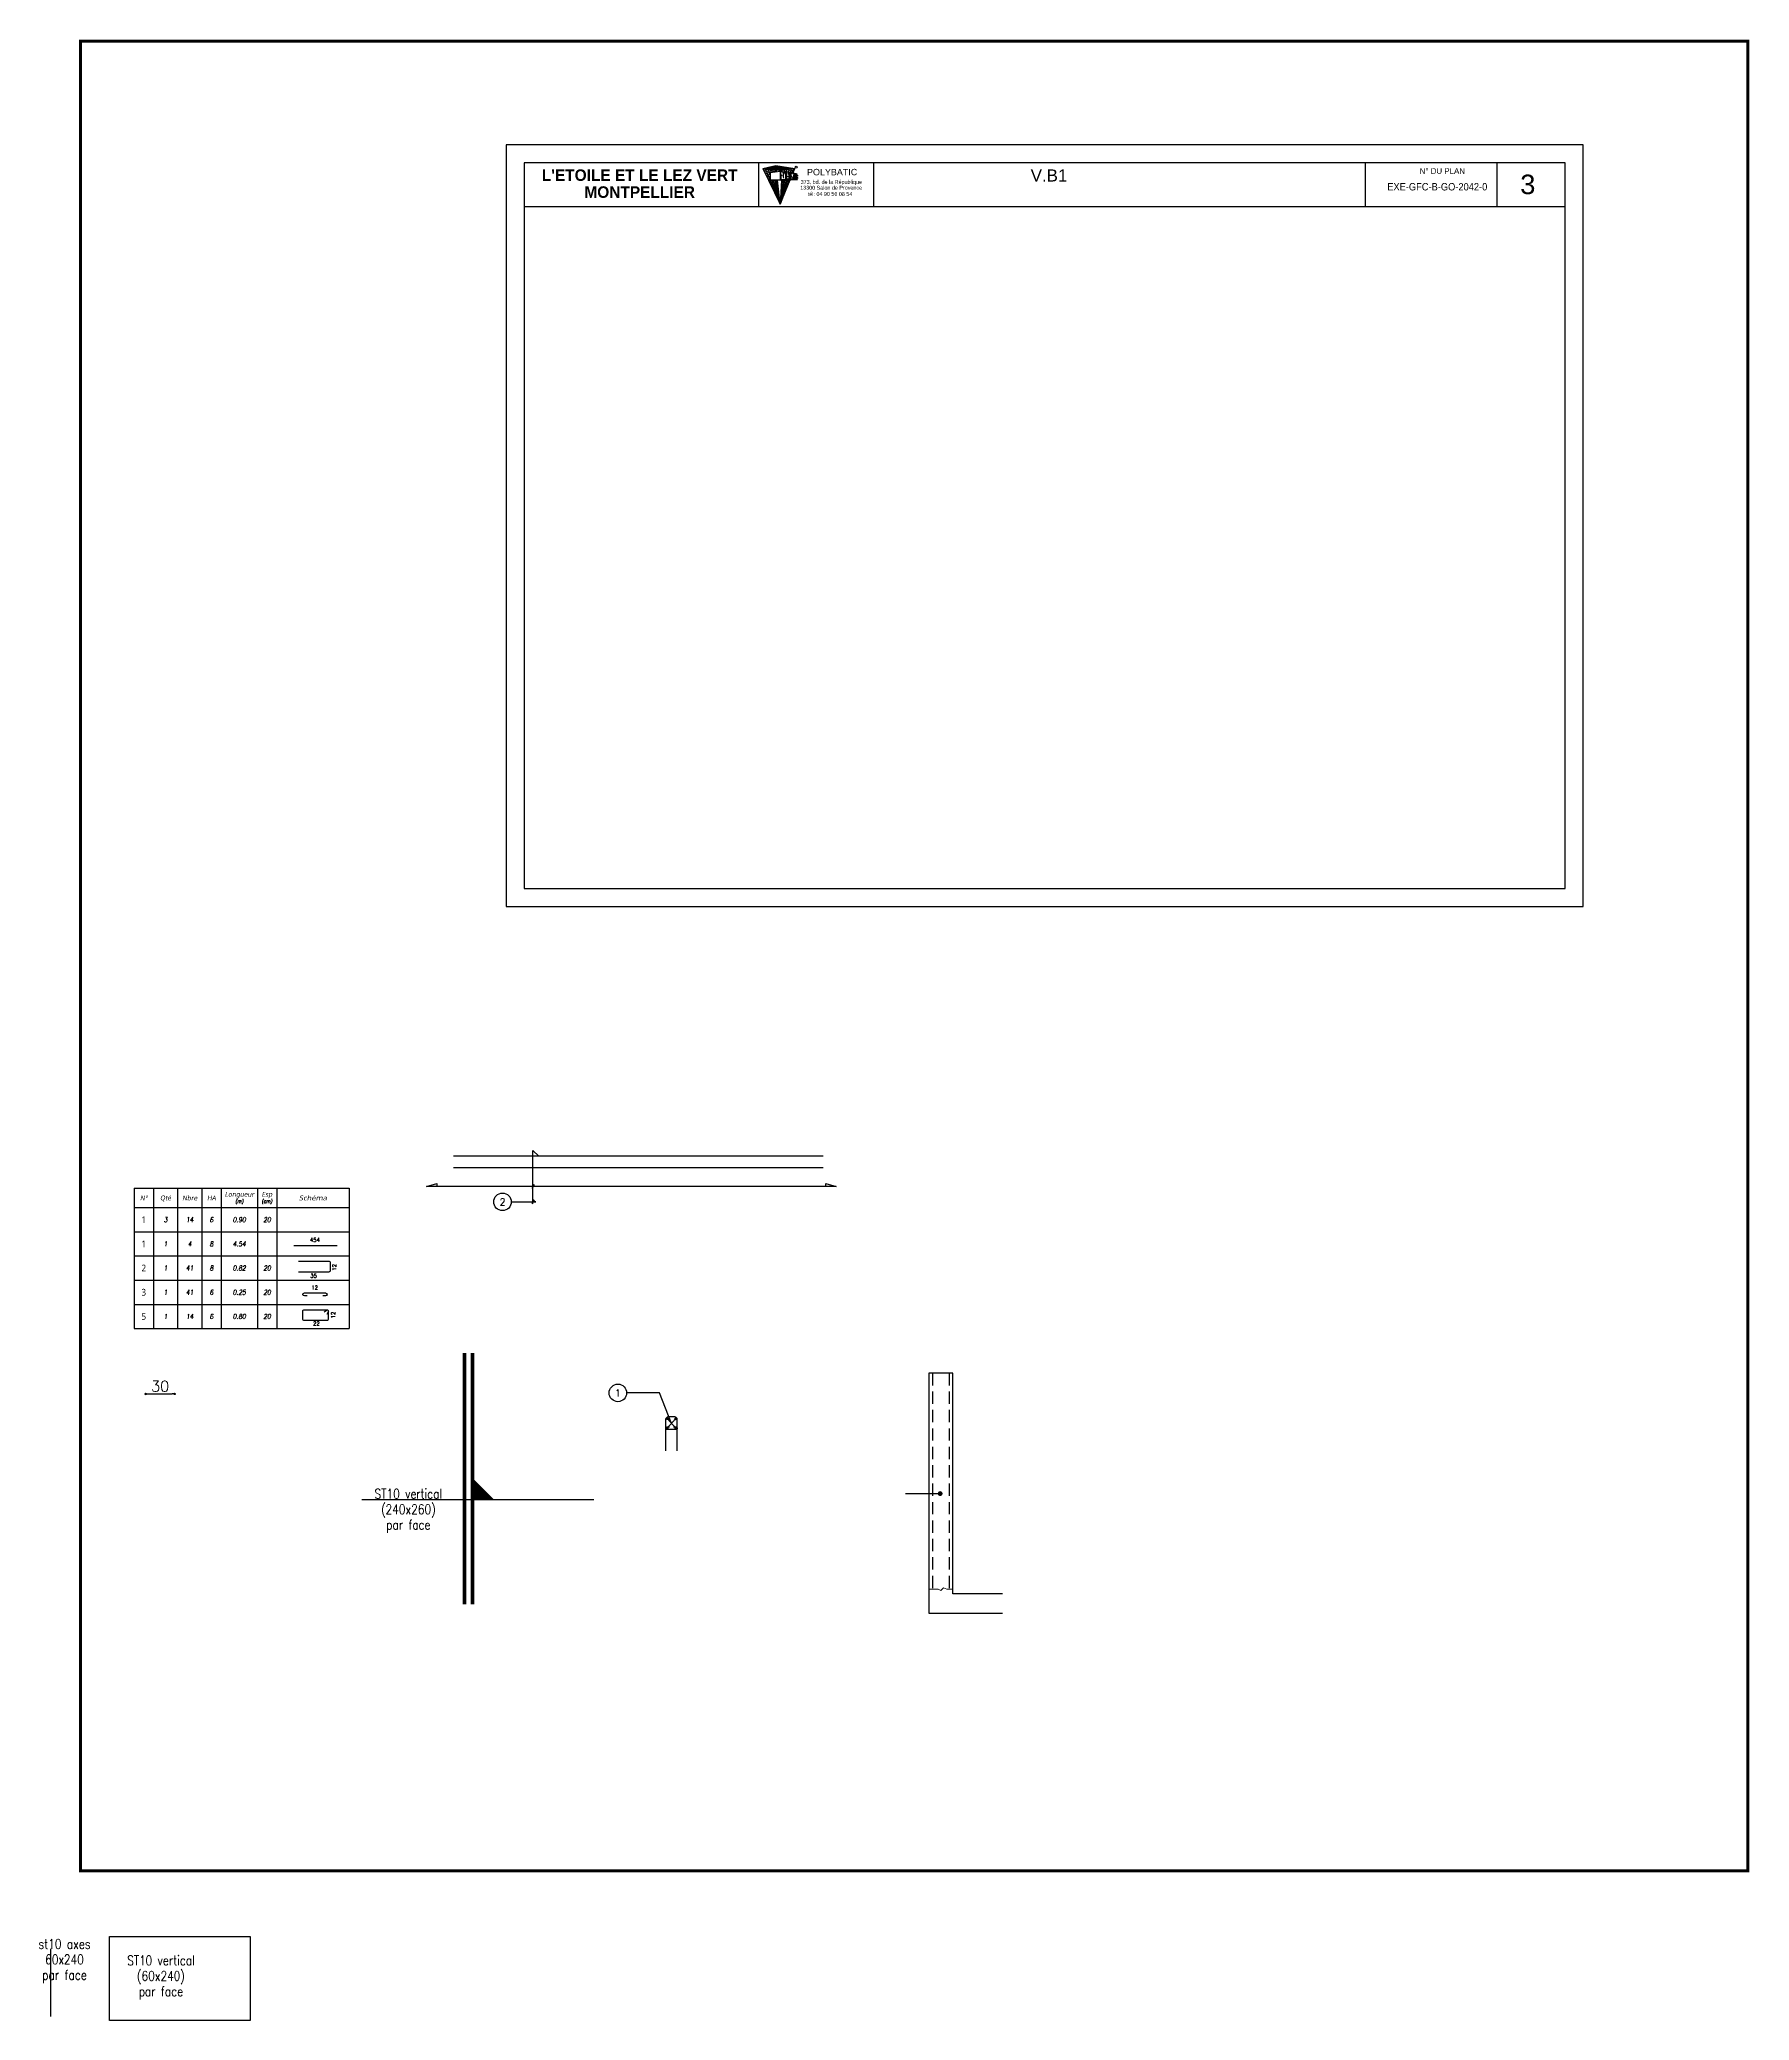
# Model space of a CAD drawing. Header units: millimetres. Extents: x -21776 to 63757, y -7870 to 8483.
# Drawn here: x -19740 to -17972, y 1198 to 3246 of the extents above; entities that cross this region are included whole.
import ezdxf
from ezdxf.enums import TextEntityAlignment as Align

# ---------------------------------------------------------------- set-up
doc = ezdxf.new("R2010")
doc.units = ezdxf.units.MM
doc.header["$PDMODE"] = 34
for name, pattern in [('CACHE', [9.525, 6.35, -3.175]), ('CACHEX2', [19.05, 12.7, -6.35]), ('CONTINUE', [0])]:
    doc.linetypes.add(name, pattern=pattern)
for name, color, linetype in [('COTATION', 1, 'Continuous'), ('GO-CARTOUCHE', 7, 'Continuous'), ('GO-COTATION', 1, 'Continuous'), ('GO-FER-HA', 140, 'Continuous'), ('GO-TEXTE', 9, 'Continuous'), ('GO-TEXTE-ACIER', 3, 'Continuous'), ('GO-TEXTE-FER', 3, 'Continuous'), ('préfa v', 2, 'Continuous'), ('STR_TS', 22, 'Continuous'), ('STR_TS_TXT', 7, 'Continuous'), ('STR_VOI-POT', 6, 'Continuous')]:
    doc.layers.add(name, color=color, linetype=linetype)
doc.styles.get("Standard").update_dxf_attribs({"font": 'romans.shx'})
doc.styles.add('Tableau', font='romans.shx', dxfattribs={"width": 0.9, "oblique": 10})
doc.styles.add('Tableau2', font='trebuc.TTF', dxfattribs={"width": 0.9, "oblique": 10})
doc.styles.add('TEXTE', font='romans.shx')
doc.styles.add('TEXTE TS', font='romans.shx', dxfattribs={"width": 0.7, "oblique": 15})
doc.styles.add('TEXTEBA', font='ARIAL.TTF')
doc.dimstyles.new('COUPE-20', dxfattribs={"dimscale": 0.5, "dimtxt": 22, "dimasz": 5, "dimexe": 0.05, "dimexo": 0, "dimgap": 5, "dimtad": 1, "dimdsep": 46, "dimtxsty": 'Standard', "dimblk1": 'DOT', "dimblk2": 'DOT', "dimsah": 1, "dimcen": 0, "dimdle": 150, "dimclrd": 1, "dimclre": 1, "dimclrt": 7, "dimadec": 0, "dimazin": 0, "dimtfac": 1, "dimtix": 1, "dimtmove": 2, "dimatfit": 3, "dimldrblk": 'DOT', "dimfxl": 0, "dimtvp": 1, "dimtolj": 1, "dimtzin": 0, "dimarcsym": 0})

# ---------------------------------------------------------------- blocks, each defined once
blk = doc.blocks.new('mrega')
at = {"layer": 'STR_TS_TXT', "style": 'TEXTE TS', "width": 0.8}
for tag, p in [('ST10', (14.5, 0)), ('DIM', (14.5, -16)), ('NOTE', (14.5, -32))]:
    blk.add_attdef(tag, text='', height=10, dxfattribs=at).set_placement(p, align=Align.CENTER)
blk = doc.blocks.new('Spécial')
at = {"layer": 'GO-TEXTE-FER'}
for p, q in [((0, 0), (0, -1)), ((0, 0), (8.9, 0)), ((0.8, 0), (0.8, -1)), ((1.8, 0), (1.8, -1)), ((2.8, 0), (2.8, -1)), ((3.6, 0), (3.6, -1)), ((5.1, 0), (5.1, -1)), ((5.9, 0), (5.9, -1)), ((8.9, 0), (8.9, -1)), ((0, -1), (8.9, -1))]:
    blk.add_line(p, q, dxfattribs=at)
at = {"layer": 'GO-TEXTE-FER', "style": 'Tableau2', "width": 0.9}
blk.add_attdef('NUMERO', text='', height=0.28, dxfattribs=at).set_placement((0.4, -0.5), align=Align.MIDDLE_CENTER)
at = {"layer": 'GO-TEXTE-FER', "style": 'Tableau', "oblique": 10, "width": 0.9}
for tag, p in [('QUANTITE', (1.3, -0.5)), ('NOMBRE', (2.3, -0.5)), ('NUANCE', (3.2, -0.5)), ('LONGUEUR', (4.35, -0.5)), ('ESPACEMENTS', (5.5, -0.5))]:
    blk.add_attdef(tag, text='', height=0.2, dxfattribs=at).set_placement(p, align=Align.MIDDLE_CENTER)
blk = doc.blocks.new('Désignation')
at = {"layer": 'GO-TEXTE-FER'}
for p, q in [((0, 0.8), (8.9, 0.8)), ((0, 0.8), (0, 0)), ((0, 0), (8.9, 0)), ((0.8, 0.8), (0.8, 0)), ((1.8, 0.8), (1.8, 0)), ((2.8, 0.8), (2.8, 0)), ((3.6, 0.8), (3.6, 0)), ((5.1, 0.8), (5.1, 0)), ((5.9, 0.8), (5.9, 0)), ((8.9, 0.8), (8.9, 0))]:
    blk.add_line(p, q, dxfattribs=at)
at = {"layer": 'GO-TEXTE-FER', "style": 'Tableau2', "oblique": 10}
for s, p in [('N°', (0.4, 0.4)), ('Qté', (1.3, 0.4)), ('Nbre', (2.3, 0.4)), ('HA', (3.2, 0.4)), ('Longueur', (4.356, 0.55)), ('Esp', (5.494, 0.55))]:
    blk.add_text(s, height=0.2, dxfattribs=at).set_placement(p, align=Align.MIDDLE_CENTER)
at = {"layer": 'GO-TEXTE-FER', "color": 7, "style": 'Tableau', "oblique": 10, "width": 0.9}
for s, p in [('(m)', (4.356, 0.265)), ('(cm)', (5.494, 0.265))]:
    blk.add_text(s, height=0.15, dxfattribs=at).set_placement(p, align=Align.MIDDLE_CENTER)
at = {"layer": 'GO-TEXTE-FER', "style": 'Tableau2', "oblique": 10, "width": 1.2}
blk.add_text('Schéma', height=0.2, dxfattribs=at).set_placement((7.4, 0.4), align=Align.MIDDLE_CENTER)
blk = doc.blocks.new('U')
at = {"layer": 'GO-TEXTE-FER'}
for p, q in [((0, 0), (0, -1)), ((0, 0), (8.9, 0)), ((0.8, 0), (0.8, -1)), ((1.8, 0), (1.8, -1)), ((2.8, 0), (2.8, -1)), ((3.6, 0), (3.6, -1)), ((5.1, 0), (5.1, -1)), ((5.9, 0), (5.9, -1)), ((8.9, 0), (8.9, -1)), ((0, -1), (8.9, -1))]:
    blk.add_line(p, q, dxfattribs=at)
at = {"layer": 'GO-TEXTE-FER', "color": 1}
blk.add_lwpolyline([(6.803, -0.65), (8.063, -0.65, 0.414214), (8.123, -0.59), (8.123, -0.29, 0.414214), (8.063, -0.23), (6.803, -0.23)], format="xyb", dxfattribs=at)
at = {"layer": 'GO-TEXTE-FER', "style": 'Tableau2', "width": 0.9}
blk.add_attdef('NUMERO', text='', height=0.28, dxfattribs=at).set_placement((0.4, -0.5), align=Align.MIDDLE_CENTER)
at = {"layer": 'GO-TEXTE-FER', "style": 'Tableau', "oblique": 10, "width": 0.9}
for tag, p in [('QUANTITE', (1.3, -0.5)), ('NOMBRE', (2.3, -0.5)), ('NUANCE', (3.2, -0.5)), ('LONGUEUR', (4.35, -0.5)), ('ESPACEMENTS', (5.5, -0.5))]:
    blk.add_attdef(tag, text='', height=0.2, dxfattribs=at).set_placement(p, align=Align.MIDDLE_CENTER)
at = {"layer": 'GO-TEXTE-FER', "color": 1, "style": 'Tableau'}
blk.add_attdef('Longueur', text='', height=0.16, dxfattribs=at).set_placement((7.422, -0.819), align=Align.MIDDLE_CENTER)
blk.add_attdef('Largeur', text='', height=0.16, rotation=90, dxfattribs=at).set_placement((8.284, -0.472), align=Align.MIDDLE_CENTER)
blk = doc.blocks.new('Epingle')
at = {"layer": 'GO-TEXTE-FER'}
for p, q in [((0, 0), (0, -1)), ((0, 0), (8.9, 0)), ((0.8, 0), (0.8, -1)), ((1.8, 0), (1.8, -1)), ((2.8, 0), (2.8, -1)), ((3.6, 0), (3.6, -1)), ((5.1, 0), (5.1, -1)), ((5.9, 0), (5.9, -1)), ((8.9, 0), (8.9, -1)), ((0, -1), (8.9, -1))]:
    blk.add_line(p, q, dxfattribs=at)
at = {"layer": 'GO-TEXTE-FER', "color": 1}
blk.add_lwpolyline([(7.162, -0.65), (7.042, -0.65, -1), (7.042, -0.53), (7.922, -0.53, -1), (7.922, -0.65), (7.802, -0.65)], format="xyb", dxfattribs=at)
at = {"layer": 'GO-TEXTE-FER', "style": 'Tableau2', "width": 0.9}
blk.add_attdef('NUMERO', text='', height=0.28, dxfattribs=at).set_placement((0.4, -0.5), align=Align.MIDDLE_CENTER)
at = {"layer": 'GO-TEXTE-FER', "style": 'Tableau', "oblique": 10, "width": 0.9}
for tag, p in [('QUANTITE', (1.3, -0.5)), ('NOMBRE', (2.3, -0.5)), ('NUANCE', (3.2, -0.5)), ('LONGUEUR', (4.35, -0.5)), ('ESPACEMENTS', (5.5, -0.5))]:
    blk.add_attdef(tag, text='', height=0.2, dxfattribs=at).set_placement(p, align=Align.MIDDLE_CENTER)
at = {"layer": 'GO-TEXTE-FER', "color": 1, "style": 'Tableau'}
blk.add_attdef('Longueur', text='', height=0.16, dxfattribs=at).set_placement((7.469, -0.303), align=Align.MIDDLE_CENTER)
blk = doc.blocks.new('Barre libre')
at = {"layer": 'GO-TEXTE-FER'}
for p, q in [((0, 0), (0, -1)), ((0, 0), (8.9, 0)), ((0.8, 0), (0.8, -1)), ((1.8, 0), (1.8, -1)), ((2.8, 0), (2.8, -1)), ((3.6, 0), (3.6, -1)), ((5.1, 0), (5.1, -1)), ((5.9, 0), (5.9, -1)), ((8.9, 0), (8.9, -1)), ((0, -1), (8.9, -1))]:
    blk.add_line(p, q, dxfattribs=at)
at = {"layer": 'GO-TEXTE-FER', "color": 1}
blk.add_line((6.603, -0.563), (8.394, -0.563), dxfattribs=at)
at = {"layer": 'GO-TEXTE-FER', "style": 'Tableau2', "width": 0.9}
blk.add_attdef('NUMERO', text='', height=0.28, dxfattribs=at).set_placement((0.4, -0.5), align=Align.MIDDLE_CENTER)
at = {"layer": 'GO-TEXTE-FER', "style": 'Tableau', "oblique": 10, "width": 0.9}
for tag, p in [('QUANTITE', (1.3, -0.5)), ('NOMBRE', (2.3, -0.5)), ('NUANCE', (3.2, -0.5)), ('LONGUEUR', (4.35, -0.5)), ('ESPACEMENTS', (5.5, -0.5))]:
    blk.add_attdef(tag, text='', height=0.2, dxfattribs=at).set_placement(p, align=Align.MIDDLE_CENTER)
at = {"layer": 'GO-TEXTE-FER', "color": 1, "style": 'Tableau'}
blk.add_attdef('Longueur', text='', height=0.16, dxfattribs=at).set_placement((7.481, -0.336), align=Align.MIDDLE_CENTER)
blk = doc.blocks.new('Cadre')
at = {"layer": 'GO-TEXTE-FER'}
for p, q in [((0, 0), (0, -1)), ((0, 0), (8.9, 0)), ((0.8, 0), (0.8, -1)), ((1.8, 0), (1.8, -1)), ((2.8, 0), (2.8, -1)), ((3.6, 0), (3.6, -1)), ((5.1, 0), (5.1, -1)), ((5.9, 0), (5.9, -1)), ((8.9, 0), (8.9, -1)), ((0, -1), (8.9, -1))]:
    blk.add_line(p, q, dxfattribs=at)
at = {"layer": 'GO-TEXTE-FER', "color": 1}
for p, q in [((7.987, -0.237), (7.868, -0.328)), ((8.047, -0.297), (7.965, -0.422))]:
    blk.add_line(p, q, dxfattribs=at)
blk.add_lwpolyline([(6.967, -0.297), (6.967, -0.597, 0.414214), (7.027, -0.657), (7.987, -0.657, 0.414214), (8.047, -0.597), (8.047, -0.297, 0.414214), (7.987, -0.237), (7.027, -0.237, 0.414214)], format="xyb", close=True, dxfattribs=at)
at = {"layer": 'GO-TEXTE-FER', "style": 'Tableau2', "width": 0.9}
blk.add_attdef('NUMERO', text='', height=0.28, dxfattribs=at).set_placement((0.4, -0.5), align=Align.MIDDLE_CENTER)
at = {"layer": 'GO-TEXTE-FER', "style": 'Tableau', "oblique": 10, "width": 0.9}
for tag, p in [('QUANTITE', (1.3, -0.5)), ('NOMBRE', (2.3, -0.5)), ('NUANCE', (3.2, -0.5)), ('LONGUEUR', (4.35, -0.5)), ('ESPACEMENTS', (5.5, -0.5))]:
    blk.add_attdef(tag, text='', height=0.2, dxfattribs=at).set_placement(p, align=Align.MIDDLE_CENTER)
at = {"layer": 'GO-TEXTE-FER', "color": 1, "style": 'Tableau'}
blk.add_attdef('Longueur', text='', height=0.16, dxfattribs=at).set_placement((7.542, -0.794), align=Align.MIDDLE_CENTER)
blk.add_attdef('Largeur', text='', height=0.16, rotation=90, dxfattribs=at).set_placement((8.237, -0.445), align=Align.MIDDLE_CENTER)
blk = doc.blocks.new('_DOT')
at = {"color": 0, "linetype": 'ByBlock'}
blk.add_line((-0.5, 0), (-1, 0), dxfattribs=at)
at = {"color": 0, "linetype": 'ByBlock', "const_width": 0.5}
blk.add_lwpolyline([(-0.25, 0, 1), (0.25, 0, 1)], format="xyb", close=True, dxfattribs=at)
blk = doc.blocks.new('*D1006')
at = {"layer": 'COTATION', "color": 1, "lineweight": -2}
for p, q in [((-19630.4, 1846.1), (-19630.4, 1846.1)), ((-19627.9, 1846.1), (-19602.9, 1846.1)), ((-19600.4, 1846.1), (-19600.4, 1846.1))]:
    blk.add_line(p, q, dxfattribs=at)
at = {"layer": 'DEFPOINTS', "color": 0}
for p in [(-19600.4, 1846.1), (-19630.4, 1835.9, 224.9), (-19600.4, 1835.9, 224.9)]:
    blk.add_point(p, dxfattribs=at)
at = {"layer": 'COTATION', "color": 1, "lineweight": -2, "xscale": 2.5, "yscale": 2.5, "zscale": 2.5, "rotation": 180}
blk.add_blockref('_DOT', (-19630.4, 1846.1), dxfattribs=at)
at = {"layer": 'COTATION', "color": 1, "lineweight": -2, "xscale": 2.5, "yscale": 2.5, "zscale": 2.5}
blk.add_blockref('_DOT', (-19600.4, 1846.1), dxfattribs=at)
at = {"layer": 'COTATION', "color": 7, "insert": (-19615.4, 1854.1), "char_height": 11, "attachment_point": 5}
blk.add_mtext('\\A1;30', dxfattribs=at)
blk = doc.blocks.new('A$C6F247267')
blk.add_hatch(color=256).paths.add_polyline_path([(0, -0.2), (-0.2, 0), (0, 0)])
blk.add_lwpolyline([(-0.2, 0), (0, 0), (0, -0.2), (-0.2, 0)])

msp = doc.modelspace()

# ---------------------------------------------------------------- linework, layer by layer
at = {"lineweight": 18}
msp.add_lwpolyline([(-18820.60893, 1644.41645), (-18810.963, 1644.41645), (-18807.94053, 1642.99266), (-18805.19285, 1645.76377), (-18802.03299, 1644.41645), (-18795.60893, 1644.41645)], dxfattribs=at)
at = {"layer": 'COTATION'}
for points in [[(-18927.02474, 2060.70034), (-18927.02474, 2063.70033), (-18916.46709, 2060.70034), (-19339.94928, 2060.70034), (-19329.39163, 2063.70033), (-19329.39163, 2060.70034)], [(-19228.80455, 2062.82166), (-19231.04719, 2058.57902)], [(-19252.30278, 2044.68402), (-19226.92587, 2044.68402), (-19229.92587, 2044.68402), (-19228.80455, 2046.80534), (-19231.04719, 2042.5627)], [(-19086.55985, 1815.65916), (-19098.96299, 1847.19161), (-19132.98008, 1847.19161)], [(-19090.99427, 1810.63027), (-19082.35464, 1820.42812)], [(-19090.72911, 1820.48832), (-19082.16903, 1810.57338)], [(-18844.58165, 1743.11528), (-18808.78921, 1743.11528)]]:
    msp.add_lwpolyline(points, dxfattribs=at)
at = {"layer": 'COTATION', "const_width": 2.5}
msp.add_lwpolyline([(-18810.03921, 1743.11528, 1), (-18807.53921, 1743.11528, 1)], format="xyb", close=True, dxfattribs=at)
at = {"layer": 'GO-CARTOUCHE', "color": 9, "linetype": 'CONTINUE'}
for p, q in [((-18992.19882, 3112.97296), (-18978.80566, 3116.08765)), ((-18992.19882, 3112.97296), (-18972.57628, 3111.10415)), ((-18992.19882, 3112.97296), (-18974.13362, 3076.21963)), ((-18991.37775, 3111.30251), (-18978.59329, 3114.27547)), ((-18990.68942, 3112.82921), (-18977.29649, 3115.8481)), ((-18984.72357, 3101.4906), (-18989.77184, 3113.53738)), ((-18989.77184, 3113.53738), (-18970.14175, 3111.44385)), ((-18987.67062, 3112.54171), (-18974.27814, 3115.369)), ((-18984.72357, 3106.58547), (-18987.34485, 3114.10179)), ((-18987.34485, 3114.10179), (-18967.70722, 3111.78355)), ((-18984.91786, 3114.66621), (-18965.2727, 3112.12325)), ((-18983.28125, 3108.83157), (-18984.91786, 3114.66621)), ((-18984.65182, 3112.2542), (-18971.25979, 3114.8899)), ((-18981.18603, 3109.13969), (-18982.49088, 3115.23063)), ((-18982.49088, 3115.23063), (-18962.83817, 3112.46296)), ((-18981.63302, 3111.9667), (-18968.24145, 3114.41079)), ((-18979.1123, 3109.44465), (-18980.06389, 3115.79504)), ((-18980.06389, 3115.79504), (-18960.40364, 3112.80266)), ((-18978.04556, 3109.60153), (-18978.80566, 3116.08765)), ((-18978.80566, 3116.08765), (-18959.18311, 3112.97296)), ((-18978.61421, 3111.67919), (-18965.2231, 3113.93169)), ((-18975.59541, 3111.39169), (-18962.20476, 3113.45259)), ((-18974.08601, 3111.24793), (-18960.69558, 3113.21304)), ((-18959.18311, 3112.97296), (-18972.57628, 3111.10415)), ((-18961.26885, 3107.84552), (-18959.18311, 3112.97296)), ((-18990.55668, 3109.63205), (-18978.38093, 3112.46328)), ((-18989.73561, 3107.9616), (-18978.16856, 3110.6511)), ((-18988.91454, 3106.29114), (-18984.72357, 3107.26553)), ((-18988.09347, 3104.62069), (-18984.72357, 3105.40411)), ((-18987.27239, 3102.95023), (-18984.72357, 3103.54271)), ((-18986.45132, 3101.27977), (-18984.72357, 3101.68135)), ((-18985.63025, 3099.60932), (-18979.02569, 3101.14421)), ((-18984.80918, 3097.93886), (-18976.89437, 3099.77799)), ((-18974.13362, 3110.17681), (-18984.72357, 3108.61947)), ((-18984.72357, 3108.61947), (-18984.72357, 3101.14421)), ((-18984.72357, 3101.14421), (-18973.51069, 3101.76715)), ((-18973.62878, 3101.16269), (-18984.72357, 3101.14421)), ((-18974.13362, 3076.21963), (-18984.57841, 3101.14421)), ((-18983.98811, 3096.26841), (-18976.682, 3097.96581)), ((-18983.16704, 3094.59795), (-18976.46964, 3096.15363)), ((-18974.13362, 3076.21963), (-18982.82596, 3101.14421)), ((-18982.34597, 3092.92749), (-18976.25727, 3094.34144)), ((-18981.52489, 3091.25704), (-18976.04491, 3092.52926)), ((-18974.13362, 3076.21963), (-18981.12495, 3101.14421)), ((-18974.13362, 3076.21963), (-18979.47317, 3101.14421)), ((-18974.13362, 3076.21963), (-18977.86851, 3101.14421)), ((-18974.13362, 3076.21963), (-18977.05447, 3101.14421)), ((-18972.3904, 3109.90428), (-18974.13362, 3110.17681)), ((-18974.13362, 3110.17681), (-18974.13362, 3101.16185)), ((-18974.13362, 3076.21963), (-18963.84947, 3101.50151)), ((-18964.65559, 3101.4735), (-18974.13362, 3076.21963)), ((-18966.2807, 3101.41704), (-18974.13362, 3076.21963)), ((-18967.9291, 3101.35977), (-18974.13362, 3076.21963)), ((-18969.6013, 3101.30168), (-18974.13362, 3076.21963)), ((-18971.29782, 3101.24274), (-18974.13362, 3076.21963)), ((-18973.01919, 3101.18293), (-18974.13362, 3076.21963)), ((-18973.62878, 3101.16269), (-18970.49692, 3101.27729)), ((-18973.51069, 3106.54846), (-18973.51069, 3109.44892)), ((-18972.71848, 3109.32506), (-18973.51069, 3109.44892)), ((-18973.51069, 3106.54846), (-18972.88352, 3106.4998)), ((-18972.6588, 3105.85756), (-18973.51069, 3105.92365)), ((-18973.51069, 3105.92365), (-18973.51069, 3101.76715)), ((-18973.51069, 3101.76715), (-18966.00438, 3101.76715)), ((-18973.42574, 3092.07615), (-18967.33735, 3092.92713)), ((-18973.35495, 3093.66182), (-18966.65783, 3094.59762)), ((-18973.28417, 3095.24749), (-18965.97831, 3096.2681)), ((-18973.21338, 3096.83315), (-18965.29879, 3097.93859)), ((-18973.14259, 3098.41882), (-18964.61927, 3099.60908)), ((-18973.0718, 3100.00448), (-18963.93975, 3101.27956)), ((-18972.34473, 3106.16656), (-18972.6588, 3105.85756)), ((-18972.57628, 3111.10415), (-18972.62818, 3109.94145)), ((-18972.14165, 3109.58901), (-18959.86263, 3111.30248)), ((-18971.94238, 3109.24567), (-18969.97603, 3109.53167)), ((-18971.2268, 3106.57391), (-18971.26528, 3105.72071)), ((-18971.26528, 3105.72071), (-18971.20568, 3104.42924)), ((-18971.08831, 3107.62382), (-18971.2268, 3106.57391)), ((-18971.20568, 3104.42924), (-18970.91788, 3102.96304)), ((-18970.86109, 3108.4609), (-18971.08831, 3107.62382)), ((-18970.49692, 3101.27729), (-18969.93608, 3101.29781)), ((-18970.14175, 3111.44385), (-18970.36457, 3109.4777)), ((-18969.89306, 3101.29938), (-18963.14845, 3101.54617)), ((-18969.22187, 3108.75766), (-18969.58438, 3109.34114)), ((-18968.27801, 3109.26134), (-18969.42959, 3109.09199)), ((-18968.97748, 3108.05918), (-18969.22187, 3108.75766)), ((-18968.79005, 3107.05043), (-18968.97748, 3108.05918)), ((-18968.28126, 3101.76623), (-18963.13431, 3101.76715)), ((-18968.27801, 3101.76715), (-18968.27801, 3109.26818)), ((-18967.65507, 3109.16395), (-18968.27801, 3109.26134)), ((-18967.70722, 3111.78355), (-18968.24775, 3109.25661)), ((-18967.65507, 3102.39009), (-18967.65507, 3109.16395)), ((-18967.65507, 3108.64717), (-18966.09405, 3108.86194)), ((-18967.65507, 3108.64717), (-18967.65458, 3102.39009)), ((-18967.65507, 3102.39009), (-18966.00438, 3102.39009)), ((-18967.65458, 3104.92454), (-18964.82445, 3105.17301)), ((-18967.65458, 3102.39009), (-18966.00438, 3102.38502)), ((-18966.11513, 3108.92319), (-18964.82445, 3105.17301)), ((-18965.55812, 3108.83611), (-18966.11513, 3108.92319)), ((-18966.09405, 3108.86194), (-18964.82445, 3105.17301)), ((-18965.2727, 3112.12325), (-18966.06442, 3108.91526)), ((-18966.00438, 3101.76715), (-18966.00438, 3102.39009)), ((-18966.00438, 3101.76715), (-18964.82033, 3101.76715)), ((-18965.88216, 3108.88677), (-18960.54215, 3109.63199)), ((-18965.55812, 3108.83611), (-18964.53008, 3105.84906)), ((-18963.80485, 3108.562), (-18965.38386, 3108.32979)), ((-18964.82445, 3101.76715), (-18964.82445, 3105.17301)), ((-18964.82445, 3102.38502), (-18964.82033, 3101.76715)), ((-18964.82033, 3101.76715), (-18964.20152, 3101.76715)), ((-18963.80485, 3108.562), (-18964.53008, 3105.84906)), ((-18963.30969, 3108.48459), (-18964.20152, 3105.14848)), ((-18964.20152, 3101.77478), (-18964.1982, 3105.16089)), ((-18964.20152, 3101.76715), (-18964.20152, 3105.14848)), ((-18964.1982, 3105.16089), (-18963.32803, 3108.41598)), ((-18962.83817, 3112.46296), (-18964.06589, 3108.52361)), ((-18963.30969, 3108.48459), (-18963.80485, 3108.562)), ((-18963.32803, 3108.41598), (-18963.14252, 3108.44376)), ((-18963.14252, 3108.45845), (-18963.3238, 3108.43179)), ((-18963.14883, 3101.77309), (-18957.75148, 3101.77309)), ((-18963.1474, 3101.54621), (-18956.30826, 3101.76445)), ((-18963.14252, 3101.76715), (-18963.14252, 3108.45845)), ((-18961.93604, 3108.26983), (-18963.14252, 3108.45845)), ((-18963.14252, 3101.76715), (-18961.82224, 3101.76715)), ((-18962.0034, 3107.839), (-18962.70646, 3107.94892)), ((-18962.70646, 3105.32484), (-18962.70646, 3107.94892)), ((-18962.70646, 3105.32484), (-18962.13826, 3105.28075)), ((-18962.70646, 3104.88747), (-18962.17199, 3104.846)), ((-18962.70646, 3102.20321), (-18962.70646, 3104.88747)), ((-18962.70646, 3102.20321), (-18961.95627, 3102.20321)), ((-18960.40364, 3112.80266), (-18962.0955, 3108.29476)), ((-18961.57989, 3101.98004), (-18961.82876, 3101.77309)), ((-18961.82876, 3101.77309), (-18960.97388, 3101.77309)), ((-18961.40152, 3102.36476), (-18961.57989, 3101.98004)), ((-18961.52228, 3107.91955), (-18961.22167, 3107.96151)), ((-18960.21416, 3108.00063), (-18961.47056, 3107.81586)), ((-18961.44506, 3104.50613), (-18961.36528, 3104.25375)), ((-18961.29897, 3102.85871), (-18961.40152, 3102.36476)), ((-18961.36528, 3104.25375), (-18961.28659, 3103.77278)), ((-18961.26813, 3103.30442), (-18961.29897, 3102.85871)), ((-18961.28659, 3103.77278), (-18961.26813, 3103.30442)), ((-18960.90564, 3102.23877), (-18960.96153, 3101.77309)), ((-18960.84264, 3102.76371), (-18960.90564, 3102.23877)), ((-18960.79016, 3103.20103), (-18960.84264, 3102.76371)), ((-18960.73992, 3103.61963), (-18960.79016, 3103.20103)), ((-18960.68924, 3104.04198), (-18960.73992, 3103.61963)), ((-18960.663, 3104.26064), (-18960.68924, 3104.04198)), ((-18960.64574, 3104.40441), (-18960.663, 3104.26064)), ((-18960.63172, 3104.52123), (-18960.64574, 3104.40441)), ((-18960.59928, 3104.79156), (-18960.63172, 3104.52123)), ((-18960.53206, 3105.3517), (-18960.59928, 3104.79156)), ((-18960.45841, 3105.96537), (-18960.53206, 3105.3517)), ((-18960.27619, 3103.82418), (-18960.52234, 3101.77309)), ((-18960.21416, 3108.00063), (-18960.45841, 3105.96537)), ((-18960.27619, 3103.82418), (-18959.83965, 3103.79031)), ((-18960.22419, 3104.25751), (-18960.06081, 3105.61886)), ((-18960.22419, 3104.25751), (-18959.89305, 3104.23182)), ((-18959.90378, 3107.9521), (-18960.21416, 3108.00063)), ((-18960.06081, 3105.61886), (-18959.89305, 3104.23182)), ((-18959.90378, 3107.9521), (-18959.15644, 3101.77309)), ((-18959.87681, 3107.72911), (-18959.15572, 3107.83515)), ((-18959.83965, 3103.79031), (-18959.59495, 3101.76715)), ((-18959.82663, 3107.31424), (-18959.15572, 3107.39379)), ((-18959.81515, 3107.21936), (-18958.75081, 3107.33049)), ((-18959.15572, 3107.83515), (-18959.15572, 3107.39379)), ((-18957.90984, 3107.64037), (-18959.15572, 3107.83515)), ((-18959.15572, 3107.39379), (-18958.75081, 3107.33049)), ((-18958.75081, 3101.77309), (-18958.75081, 3107.33049)), ((-18958.31475, 3107.26232), (-18957.90984, 3107.19901)), ((-18958.31475, 3101.77309), (-18958.31475, 3107.26232)), ((-18958.31475, 3107.16358), (-18957.90984, 3107.19901)), ((-18958.31475, 3101.77309), (-18957.75148, 3101.77309)), ((-18957.90984, 3107.19901), (-18957.90984, 3107.64037)), ((-18957.75148, 3107.61561), (-18957.90984, 3107.56477)), ((-18957.75148, 3107.61561), (-18957.75148, 3101.7714)), ((-18957.31542, 3107.54743), (-18957.75148, 3107.61561)), ((-18957.75148, 3101.7714), (-18957.31542, 3101.76715)), ((-18957.31542, 3107.54743), (-18957.31542, 3101.76715)), ((-18957.31542, 3107.34274), (-18956.32759, 3107.43463)), ((-18957.17359, 3104.56545), (-18957.1489, 3103.94569)), ((-18957.1489, 3103.94569), (-18957.08992, 3103.37806)), ((-18957.08992, 3103.37806), (-18956.99992, 3102.90075)), ((-18956.99992, 3102.90075), (-18956.87071, 3102.4585)), ((-18956.87071, 3102.4585), (-18956.66819, 3102.04574)), ((-18955.95751, 3105.59952), (-18956.69208, 3105.53118)), ((-18956.66819, 3102.04574), (-18956.43565, 3101.79058)), ((-18955.97695, 3103.38968), (-18956.64127, 3103.32788)), ((-18955.97695, 3103.38968), (-18955.53469, 3103.40586)), ((-18955.51124, 3105.52975), (-18955.95751, 3105.59952)), ((-18980.70382, 3089.58658), (-18975.83254, 3090.71707)), ((-18979.88275, 3087.91613), (-18975.62018, 3088.90489)), ((-18979.06168, 3086.24567), (-18975.40781, 3087.0927)), ((-18973.7089, 3085.73349), (-18970.05543, 3086.24519)), ((-18973.63811, 3087.31915), (-18969.37591, 3087.91567)), ((-18973.56732, 3088.90482), (-18968.69639, 3089.58616)), ((-18973.49653, 3090.49049), (-18968.01687, 3091.25665))]:
    msp.add_line(p, q, dxfattribs=at)
at = {"layer": 'GO-CARTOUCHE', "linetype": 'Continuous'}
for points in [[(-18143.84524, 2349.99643), (-18143.84524, 3137.49642), (-19257.48159, 3137.49642), (-19257.48159, 2349.99643)], [(-18162.40398, 2368.55518), (-18162.40398, 3118.93767), (-19238.92284, 3118.93767), (-19238.92284, 2368.55518)]]:
    msp.add_lwpolyline(points, close=True, dxfattribs=at)
at = {"layer": 'GO-CARTOUCHE', "color": 9, "linetype": 'CONTINUE'}
for centre in [(-18957.59346, 3114.52238, 70.13956), (-18957.59346, 3114.52238, 70.13956), (-18957.59346, 3114.52238)]:
    msp.add_circle(centre, 0.9967, dxfattribs=at)
at = {"layer": 'GO-TEXTE', "color": 7}
for points in [[(-18996.74138, 3118.93767), (-18996.74138, 3073.49106)], [(-18877.83562, 3118.93767), (-18877.83562, 3073.49106)], [(-18369.20725, 3118.93767), (-18369.20725, 3073.49106)], [(-18233.1481, 3118.93767), (-18233.1481, 3073.49106)], [(-18162.40398, 3073.49106), (-19238.92284, 3073.49106)]]:
    msp.add_lwpolyline(points, dxfattribs=at)
at = {"layer": 'GO-TEXTE-ACIER'}
for centre in [(-19261.35955, 2044.68402), (-19142.03684, 1847.19161)]:
    msp.add_circle(centre, 9.05676, dxfattribs=at)
at = {"layer": 'préfa v'}
msp.add_lwpolyline([(-18744.1554, 1639.41645), (-18795.60893, 1639.41645), (-18795.60893, 1867.71792), (-18820.60893, 1867.71792), (-18820.60893, 1619.41645), (-18744.1554, 1619.41645)], dxfattribs=at)
at = {"layer": 'STR_TS', "const_width": 4}
msp.add_lwpolyline([(-19300.66587, 1628.49182), (-19300.66587, 1888.49182)], dxfattribs=at)
at = {"layer": 'STR_TS', "linetype": 'CACHE', "ltscale": 2, "const_width": 4}
msp.add_lwpolyline([(-19292.44877, 1628.49182), (-19292.44877, 1888.49182)], dxfattribs=at)
at = {"layer": 'STR_TS', "color": 3}
msp.add_lwpolyline([(-19406.86332, 1736.83339), (-19166.86332, 1736.83339)], dxfattribs=at)
at = {"layer": 'STR_TS_TXT'}
msp.add_lwpolyline([(-19728.83324, 1272.43109), (-19728.83324, 1202.53423)], dxfattribs=at)
msp.add_lwpolyline([(-19667.68405, 1285.08882), (-19522.15691, 1285.08882), (-19522.15691, 1198.44949), (-19667.68405, 1198.44949)], close=True, dxfattribs=at)
at = {"layer": 'STR_VOI-POT', "const_width": 3}
msp.add_lwpolyline([(-19697.88281, 3244.86638), (-17973.43282, 3244.86638), (-17973.43282, 1353.04021), (-19697.88281, 1353.04021), (-19697.88281, 3244.86638)], dxfattribs=at)
at = {"layer": 'STR_VOI-POT'}
for points in [[(-19312.22168, 2092.20666), (-18929.75739, 2092.20666)], [(-19229.92587, 2042.72692), (-19229.92587, 2097.92062), (-19223.94398, 2091.93873)], [(-19312.22168, 2080.25768), (-18929.75739, 2080.25768)]]:
    msp.add_lwpolyline(points, dxfattribs=at)
at = {"layer": 'STR_VOI-POT', "color": 1, "linetype": 'CACHEX2'}
for points in [[(-18816.60893, 1867.71792), (-18816.60893, 1639.41645)], [(-18799.60893, 1867.71792), (-18799.60893, 1639.41645)]]:
    msp.add_lwpolyline(points, dxfattribs=at)
at = {"layer": 'STR_VOI-POT'}
for points in [[(-19080.67057, 1787.32918), (-19080.67057, 1819.82918, 0.4142135624), (-19083.17057, 1822.32918), (-19090.17057, 1822.32918, 0.4142135624), (-19092.67057, 1819.82918), (-19092.67057, 1787.32918)], [(-19084.52113, 1812.03047), (-19081.90619, 1812.03047, -0.4142135624), (-19080.59872, 1810.723), (-19080.59872, 1810.6379, -0.4142135624), (-19081.90619, 1809.33043), (-19091.22838, 1809.33043, -0.4142135624), (-19092.53585, 1810.6379), (-19092.53585, 1810.723, -0.4142135624), (-19091.22838, 1812.03047), (-19088.61343, 1812.03047)], [(-19084.52113, 1812.03047), (-19081.90619, 1812.03047, -0.4142135624), (-19080.59872, 1810.723), (-19080.59872, 1810.6379, -0.4142135624), (-19081.90619, 1809.33043), (-19091.22838, 1809.33043, -0.4142135624), (-19092.53585, 1810.6379), (-19092.53585, 1810.723, -0.4142135624), (-19091.22838, 1812.03047), (-19088.61343, 1812.03047)]]:
    msp.add_lwpolyline(points, format="xyb", dxfattribs=at)
at = {"layer": 'STR_VOI-POT', "const_width": 1.44, "elevation": 153.78378}
for points in [[(-19090.27427, 1810.63027, 1), (-19091.71427, 1810.63027, 1)], [(-19081.44903, 1810.57338, 1), (-19082.88903, 1810.57338, 1)]]:
    msp.add_lwpolyline(points, format="xyb", close=True, dxfattribs=at)
at = {"layer": 'STR_VOI-POT', "const_width": 1.44}
for points in [[(-19090.27427, 1810.63027, 1), (-19091.71427, 1810.63027, 1)], [(-19090.00911, 1820.48832, 1), (-19091.44911, 1820.48832, 1)], [(-19081.63464, 1820.42812, 1), (-19083.07464, 1820.42812, 1)], [(-19081.44903, 1810.57338, 1), (-19082.88903, 1810.57338, 1)]]:
    msp.add_lwpolyline(points, format="xyb", close=True, dxfattribs=at)

# ---------------------------------------------------------------- block references
at = {"layer": 'GO-COTATION', "xscale": 25, "yscale": 25, "zscale": 25}
msp.add_blockref('Epingle', (-19642.33805, 1963.76803), dxfattribs=at).add_auto_attribs({'NUMERO': '3', 'QUANTITE': '1', 'NOMBRE': '41', 'NUANCE': '6', 'Longueur': '12', 'LONGUEUR': '0.25', 'ESPACEMENTS': '20'})
at = {"layer": 'GO-FER-HA', "xscale": 25, "yscale": 25, "zscale": 25}
msp.add_blockref('Désignation', (-19642.33805, 2038.76389), dxfattribs=at)
msp.add_blockref('Cadre', (-19642.33805, 1938.76803), dxfattribs=at).add_auto_attribs({'NUMERO': '5', 'QUANTITE': '1', 'NOMBRE': '14', 'NUANCE': '6', 'Longueur': '22', 'Largeur': '12', 'LONGUEUR': '0.80', 'ESPACEMENTS': '20'})
at = {"layer": 'GO-TEXTE-FER'}
for name, p, xscale, yscale, zscale, values in [('Spécial', (-19642.33805, 2038.76389), 24.99585865563859, 24.99585865563859, 24.9958586556, {'NUMERO': '1', 'QUANTITE': '3', 'NOMBRE': '14', 'NUANCE': '6', 'LONGUEUR': '0.90', 'ESPACEMENTS': '20'}), ('Barre libre', (-19642.33805, 2013.76803), 25, 25, 25, {'NUMERO': '1', 'QUANTITE': '1', 'NOMBRE': '4', 'NUANCE': '8', 'Longueur': '454', 'LONGUEUR': '4.54'}), ('U', (-19642.33805, 1988.76803), 25, 25, 25, {'NUMERO': '2', 'QUANTITE': '1', 'NOMBRE': '41', 'NUANCE': '8', 'Longueur': '35', 'Largeur': '12', 'LONGUEUR': '0.82', 'ESPACEMENTS': '20'})]:
    msp.add_blockref(name, p, dxfattribs=dict(at, xscale=xscale, yscale=yscale, zscale=zscale)).add_auto_attribs(values)
at = {"layer": 'STR_TS', "xscale": 100, "yscale": 100, "zscale": 100, "rotation": 180}
msp.add_blockref('A$C6F247267', (-19291.02367, 1736.83339), dxfattribs=at)
at = {"layer": 'STR_TS_TXT'}
for p, values in [((-19373.21805, 1737.85976), {'NOTE': 'par face', 'ST10': 'ST10 vertical', 'DIM': '(240x260)'}), ((-19728.83324, 1272.43109), {'NOTE': 'par face', 'ST10': 'st10 axes', 'DIM': '60x240'}), ((-19629.12426, 1255.395), {'NOTE': 'par face', 'ST10': 'ST10 vertical', 'DIM': '(60x240)'})]:
    msp.add_blockref('mrega', p, dxfattribs=at).add_auto_attribs(values)

# ---------------------------------------------------------------- texts
at = {"layer": 'GO-CARTOUCHE', "color": 9, "style": 'TEXTEBA'}
for s, p in [('13300 Salon de Provence', (-18953.49053, 3091.25433)), ('373, bd. de la République', (-18953.02609, 3097.2125)), ('tél: 04 90 56 08 54', (-18945.66293, 3084.78145))]:
    msp.add_text(s, height=3.9772727, dxfattribs=at).set_placement(p)
at = {"layer": 'GO-CARTOUCHE', "color": 2, "style": 'TEXTEBA', "width": 0.9}
msp.add_text('EXE-GFC-B-GO-2042-0', height=7.6363636, dxfattribs=at).set_placement((-18294.70456, 3090.42288), align=Align.CENTER)
at = {"layer": 'GO-CARTOUCHE', "color": 2, "style": 'TEXTEBA'}
msp.add_text('3', height=20.19864, dxfattribs=at).set_placement((-18208.92827, 3086.58953))
at = {"layer": 'GO-CARTOUCHE', "char_height": 11.9318181, "attachment_point": 5}
for s, insert in [("{\\Fbold|c0;L'ETOILE ET LE LEZ VERT}", (-19119.52316, 3106.14563)), ('{\\Fbold|c0;MONTPELLIER}', (-19119.52316, 3088.64755))]:
    msp.add_mtext(s, dxfattribs=dict(at, insert=insert))
at = {"layer": 'GO-TEXTE', "color": 3, "style": 'TEXTEBA'}
msp.add_text('POLYBATIC', height=6.628788, dxfattribs=at).set_placement((-18920.48102, 3109.43246), align=Align.MIDDLE)
at = {"layer": 'GO-TEXTE', "style": 'TEXTEBA'}
msp.add_text('N° DU PLAN', height=5.856446, dxfattribs=at).set_placement((-18289.48107, 3107.5951), align=Align.CENTER)
at = {"layer": 'GO-TEXTE', "color": 2, "style": 'TEXTEBA'}
msp.add_text('V.B1', height=12.497088, dxfattribs=at).set_placement((-18715.13835, 3099.66011))
at = {"layer": 'GO-TEXTE-ACIER', "style": 'TEXTE'}
for s, p in [('2', (-19261.35955, 2044.68402)), ('1', (-19142.03684, 1847.19161))]:
    msp.add_text(s, height=7.2, dxfattribs=at).set_placement(p, align=Align.MIDDLE_CENTER)

# ---------------------------------------------------------------- dimensions: what is measured, and where the dimension line sits
at = {"layer": 'COTATION'}
dim = msp.add_linear_dim(base=(-19600.38964, 1846.05909), p1=(-19630.38964, 1835.9338, 224.86044), p2=(-19600.38964, 1835.9338, 224.86044), dimstyle='COUPE-20', override={"dimfxl": 0.1}, dxfattribs=at)
dim.commit()
dim.dimension.update_dxf_attribs({"geometry": '*D1006', "text_midpoint": (-19615.38964, 1854.05909)})

doc.saveas('drawing.dxf')
